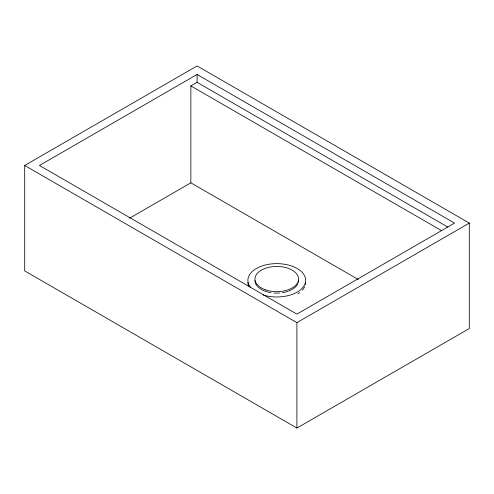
<?xml version="1.0" encoding="UTF-8"?>
<svg xmlns="http://www.w3.org/2000/svg" width="494" height="494" viewBox="0 0 494 494"><rect width="100%" height="100%" fill="white"/><g stroke="black" fill="none" stroke-linecap="round" stroke-linejoin="round"><path stroke-width="0.74" d="M24.7 165.478L197.094 65.943L469.3 223.097L469.3 328.522L296.906 428.057L24.7 270.903L24.7 165.478L296.906 322.631L469.3 223.097M197.094 74.458L39.446 165.478L296.906 314.116L454.554 223.097L197.094 74.458L197.094 82.313L447.885 227.104M358.274 279.487L190.857 182.829L190.857 85.913L197.094 82.313M129.589 218.2L190.857 182.829M190.857 85.913L441.648 230.704M296.906 322.631L296.906 428.057M297.833 283.772A21.816 12.597 0 0 1 288.36 291.182M287.669 291.423A21.816 12.597 0 0 1 282.407 292.676M279.61 293.004A21.816 12.597 0 0 1 273.911 293.004M271.113 292.676A21.816 12.597 0 0 1 257.868 286.81M257.325 286.236A21.816 12.597 0 0 1 254.947 280.512M298.574 280.512A21.816 12.597 0 0 1 298.308 282.488M305.607 283.124A28.874 16.666 0 0 1 305.385 284.575M304.65 286.711A28.874 16.666 0 0 1 302.285 290.194M299.667 292.547A28.874 16.666 0 0 1 297.826 293.8M248.575 286.014A28.874 16.666 0 0 1 247.889 282.401M250.754 287.539A28.874 16.666 0 0 1 272.916 263.784A28.874 16.666 0 0 1 305.156 283.321A28.874 16.666 0 0 1 262.981 294.949M265.852 289.953A21.816 12.597 0 0 0 298.574 279.048A21.816 12.597 0 0 0 265.852 268.143A21.816 12.597 0 0 0 265.852 289.953"/></g></svg>
